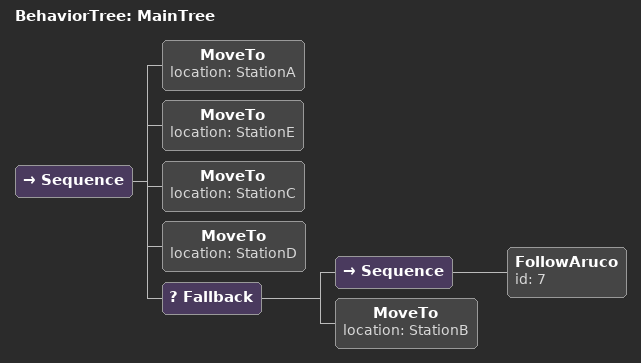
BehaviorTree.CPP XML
<root main_tree_to_execute = "MainTree">
    <BehaviorTree ID="MainTree">
        <Sequence>
            <MoveTo location="StationA"/>
            <MoveTo location="StationE"/>
            <MoveTo location="StationC"/>
            <MoveTo location="StationD"/>
            <Fallback>
                <Sequence>
                    <FollowAruco id="7"/>
                </Sequence>
                <MoveTo location="StationB"/>
            </Fallback>
        </Sequence>
    </BehaviorTree>
</root>
